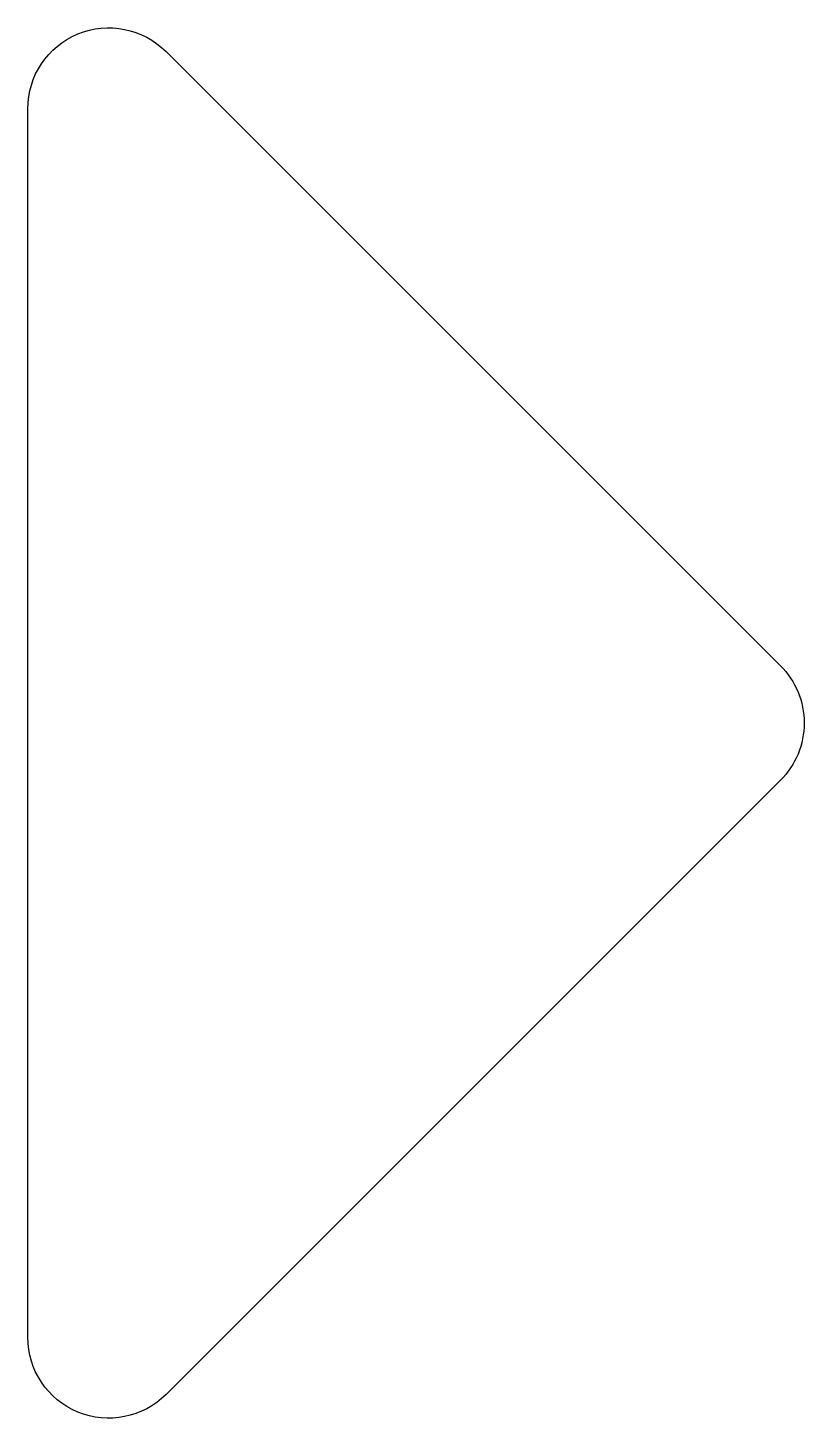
# Model space of a CAD drawing. Header units: millimetres. Extents: x -20.03 to -19.47, y -15.12 to -14.12.
import ezdxf

# ---------------------------------------------------------------- set-up
doc = ezdxf.new("R2010")
doc.units = ezdxf.units.MM
doc.header["$LTSCALE"] = 5

msp = doc.modelspace()

# ---------------------------------------------------------------- linework, layer by layer
msp.add_lwpolyline([(-19.4886, -14.5825, -0.414214), (-19.4886, -14.6649), (-19.9304, -15.1066, -0.668179), (-20.0298, -15.0655), (-20.0298, -14.1819, -0.668179), (-19.9304, -14.1408)], format="xyb", close=True)

doc.saveas('drawing.dxf')
